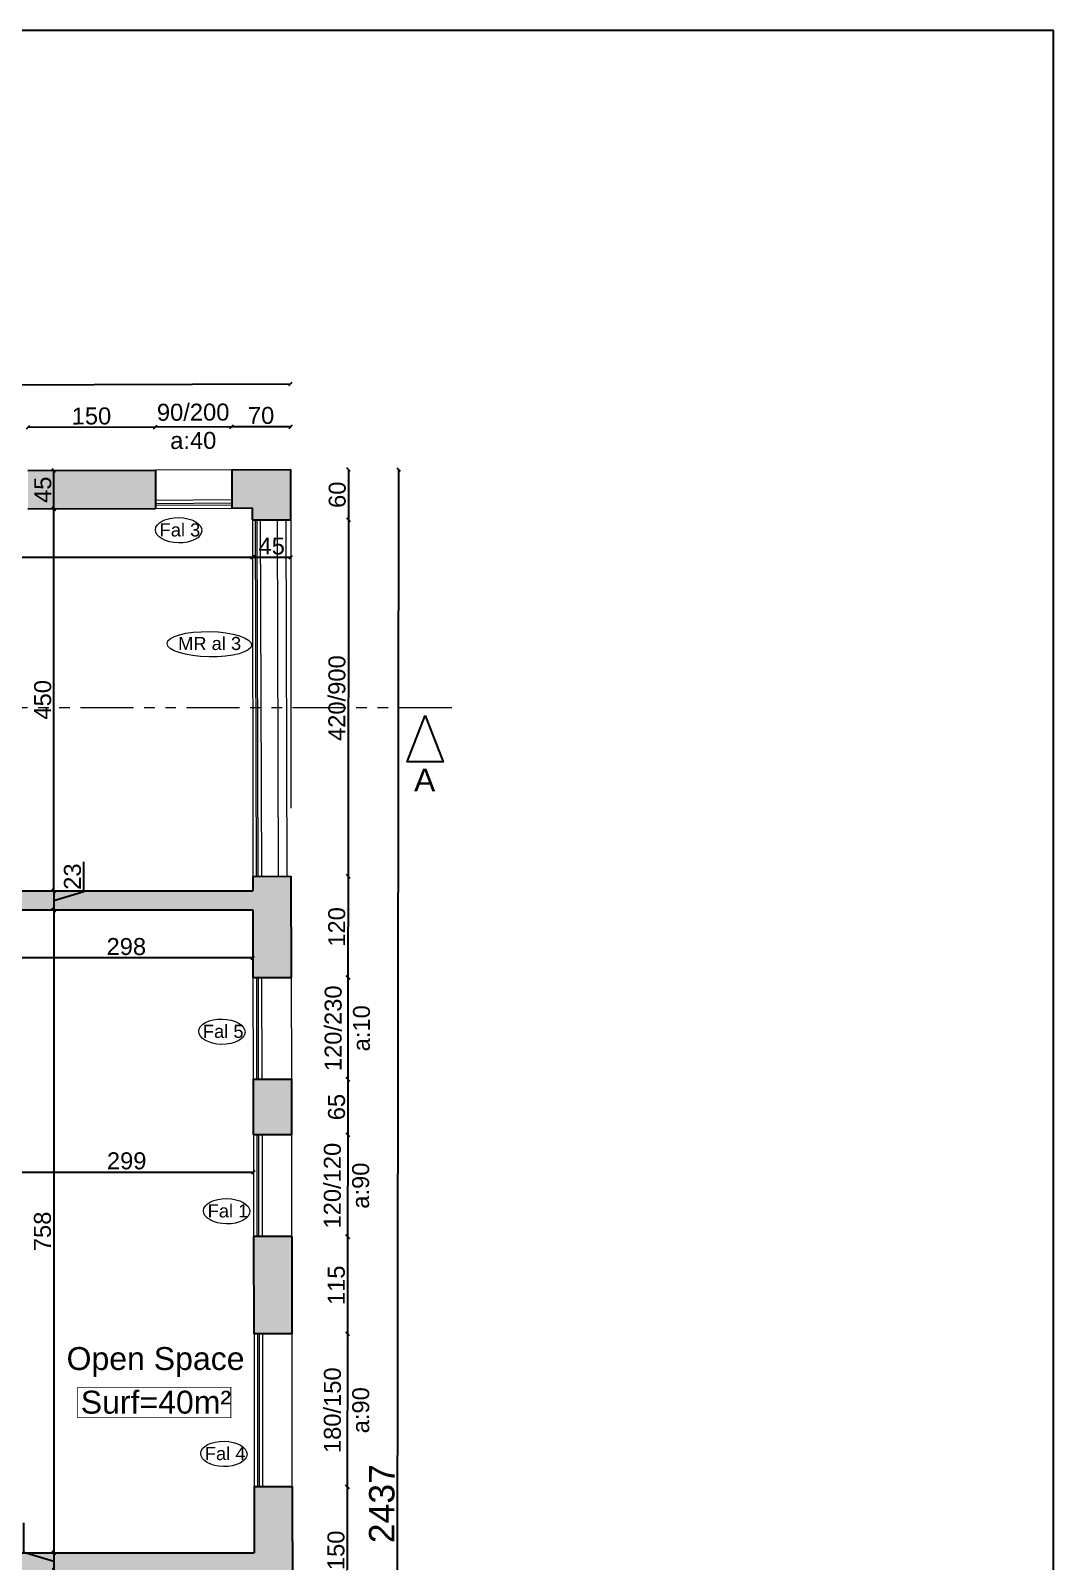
# Model space of a CAD drawing. Header units: millimetres. Extents: x 2804 to 3317, y 6834 to 7064.
# Drawn here: x 2864.3 to 2876.35, y 6893.33 to 6911.36 of the extents above; entities that cross this region are included whole.
import ezdxf

# ---------------------------------------------------------------- set-up
doc = ezdxf.new("R2010")
doc.units = ezdxf.units.MM
doc.header["$PDMODE"] = 1
doc.linetypes.add('PHANTOM2', pattern=[1.25, 0.625, -0.125, 0.125, -0.125, 0.125, -0.125])
for name, color, linetype, lineweight in [('cotation', 3, 'Continuous', 30), ('menuise', 50, 'Continuous', 18), ('texte', 3, 'Continuous', 9), ('zin fin', 6, 'Continuous', 9), ('zin menuiserie', 150, 'Continuous', 5), ('Zin mur', 30, 'Continuous', 30)]:
    doc.layers.add(name, color=color, linetype=linetype, lineweight=lineweight)
doc.layers.add('zin hatch mur', color=8, linetype='Continuous')
doc.layers.add('zin texte', color=33, linetype='Continuous')
doc.styles.add('ARIAL', font='arial.ttf')
doc.styles.add('PsikTxtStyle', font='arial.ttf')
doc.styles.get("Standard").update_dxf_attribs({"font": 'arial.ttf'})
doc.dimstyles.new('cotation 100', dxfattribs={"dimtxt": 0.2, "dimasz": 0.04, "dimexe": 0, "dimexo": 0, "dimgap": 0.03, "dimtad": 1, "dimdec": 0, "dimlfac": 100, "dimdsep": 46, "dimtxsty": 'ARIAL', "dimblk": 'OBLIQUE', "dimcen": 0.09, "dimse1": 1, "dimse2": 1, "dimclrd": 256, "dimclre": 256, "dimclrt": 256, "dimadec": 3, "dimazin": 2, "dimtfac": 1, "dimtdec": 0, "dimtofl": 0, "dimtmove": 1, "dimatfit": 3, "dimfxl": 0, "dimtolj": 1, "dimtzin": 0, "dimlwd": -1, "dimlwe": -1, "dimarcsym": 0})

# ---------------------------------------------------------------- blocks, each defined once
blk = doc.blocks.new('_Oblique')
at = {"color": 0, "linetype": 'ByBlock', "lineweight": -2}
blk.add_line((-0.5, -0.5), (0.5, 0.5), dxfattribs=at)
blk = doc.blocks.new('*D166')
at = {"layer": 'cotation', "transparency": 16777216}
blk.add_line((2864.572, 6901.227), (2864.573, 6905.729), dxfattribs=at)
at = {"layer": 'Defpoints', "color": 0, "transparency": 16777216}
for p in [(2864.573, 6905.729), (2864.573, 6905.729), (2864.572, 6901.227)]:
    blk.add_point(p, dxfattribs=at)
at = {"layer": 'cotation', "transparency": 16777216, "xscale": 0.04, "yscale": 0.04, "zscale": 0.04}
for p, rotation in [((2864.573, 6905.729), 89.98780270344749), ((2864.572, 6901.227), 269.9878027034475)]:
    blk.add_blockref('_Oblique', p, dxfattribs=dict(at, rotation=rotation))
at = {"layer": 'cotation', "transparency": 16777216, "insert": (2864.441, 6903.478), "char_height": 0.2, "attachment_point": 5, "rotation": 89.9878, "style": 'ARIAL'}
blk.add_mtext('\\A1;450', dxfattribs=at)
blk = doc.blocks.new('*D167')
at = {"layer": 'cotation', "transparency": 16777216}
blk.add_line((2863.936, 6897.912), (2866.925, 6897.913), dxfattribs=at)
at = {"layer": 'Defpoints', "color": 0, "transparency": 16777216}
for p in [(2866.925, 6897.913), (2863.936, 6897.729), (2866.925, 6897.73)]:
    blk.add_point(p, dxfattribs=at)
at = {"layer": 'cotation', "transparency": 16777216, "xscale": 0.04, "yscale": 0.04, "zscale": 0.04}
for p, rotation in [((2863.936, 6897.912), 180.0219390575259), ((2866.925, 6897.913), 0.02193905752589782)]:
    blk.add_blockref('_Oblique', p, dxfattribs=dict(at, rotation=rotation))
at = {"layer": 'cotation', "transparency": 16777216, "insert": (2865.43, 6898.045), "char_height": 0.2, "attachment_point": 5, "rotation": 0.0219, "style": 'ARIAL'}
blk.add_mtext('\\A1;299', dxfattribs=at)
blk = doc.blocks.new('*D169')
at = {"layer": 'cotation', "transparency": 16777216}
blk.add_line((2854.711, 6905.158), (2866.914, 6905.158), dxfattribs=at)
at = {"layer": 'Defpoints', "color": 0, "transparency": 16777216}
for p in [(2866.914, 6905.739), (2866.914, 6905.158), (2854.711, 6904.838)]:
    blk.add_point(p, dxfattribs=at)
at = {"layer": 'cotation', "transparency": 16777216, "xscale": 0.04, "yscale": 0.04, "zscale": 0.04, "rotation": 180}
blk.add_blockref('_Oblique', (2854.711, 6905.158), dxfattribs=at)
at = {"layer": 'cotation', "transparency": 16777216, "xscale": 0.04, "yscale": 0.04, "zscale": 0.04}
blk.add_blockref('_Oblique', (2866.914, 6905.158), dxfattribs=at)
at = {"layer": 'cotation', "transparency": 16777216, "insert": (2860.812, 6905.29), "char_height": 0.2, "attachment_point": 5, "style": 'ARIAL'}
blk.add_mtext('\\A1;1220', dxfattribs=at)
blk = doc.blocks.new('*D406')
at = {"layer": 'cotation', "transparency": 16777216}
blk.add_line((2867.363, 6906.696), (2866.666, 6906.694), dxfattribs=at)
at = {"layer": 'Defpoints', "color": 0, "transparency": 16777216}
for p in [(2866.666, 6906.694), (2866.668, 6906.188), (2867.365, 6906.191)]:
    blk.add_point(p, dxfattribs=at)
at = {"layer": 'cotation', "transparency": 16777216, "xscale": 0.04, "yscale": 0.04, "zscale": 0.04}
for p, rotation in [((2866.666, 6906.694), 180.1954016473455), ((2867.363, 6906.696), 0.1954016473454612)]:
    blk.add_blockref('_Oblique', p, dxfattribs=dict(at, rotation=rotation))
at = {"layer": 'cotation', "transparency": 16777216, "insert": (2867.014, 6906.827), "char_height": 0.2, "attachment_point": 5, "rotation": 0.1954, "style": 'ARIAL'}
blk.add_mtext('\\A1;70', dxfattribs=at)
blk = doc.blocks.new('*D407')
at = {"layer": 'cotation', "transparency": 16777216}
blk.add_line((2866.666, 6906.694), (2865.766, 6906.691), dxfattribs=at)
at = {"layer": 'Defpoints', "color": 0, "transparency": 16777216}
for p in [(2865.766, 6906.691), (2865.768, 6906.182), (2866.668, 6906.188)]:
    blk.add_point(p, dxfattribs=at)
at = {"layer": 'cotation', "transparency": 16777216, "xscale": 0.04, "yscale": 0.04, "zscale": 0.04}
for p, rotation in [((2865.766, 6906.691), 180.1954016473455), ((2866.666, 6906.694), 0.1954016473454612)]:
    blk.add_blockref('_Oblique', p, dxfattribs=dict(at, rotation=rotation))
at = {"layer": 'cotation', "transparency": 16777216, "insert": (2866.214, 6906.699), "char_height": 0.2, "attachment_point": 5, "rotation": 0.1954, "style": 'ARIAL'}
blk.add_mtext('\\A1;90/200\\Pa:40', dxfattribs=at)
blk = doc.blocks.new('*D408')
at = {"layer": 'cotation', "transparency": 16777216}
blk.add_line((2865.766, 6906.691), (2864.265, 6906.686), dxfattribs=at)
at = {"layer": 'Defpoints', "color": 0, "transparency": 16777216}
for p in [(2864.265, 6906.686), (2864.267, 6906.178), (2865.768, 6906.182)]:
    blk.add_point(p, dxfattribs=at)
at = {"layer": 'cotation', "transparency": 16777216, "xscale": 0.04, "yscale": 0.04, "zscale": 0.04}
for p, rotation in [((2864.265, 6906.686), 180.1954016473455), ((2865.766, 6906.691), 0.1954016473454612)]:
    blk.add_blockref('_Oblique', p, dxfattribs=dict(at, rotation=rotation))
at = {"layer": 'cotation', "transparency": 16777216, "insert": (2865.015, 6906.821), "char_height": 0.2, "attachment_point": 5, "rotation": 0.1954, "style": 'ARIAL'}
blk.add_mtext('\\A1;150', dxfattribs=at)
blk = doc.blocks.new('*D423')
at = {"layer": 'cotation', "transparency": 16777216}
blk.add_line((2846.042, 6907.137), (2867.361, 6907.201), dxfattribs=at)
at = {"layer": 'Defpoints', "color": 0, "transparency": 16777216}
for p in [(2867.361, 6907.201), (2867.365, 6906.191), (2846.045, 6906.126)]:
    blk.add_point(p, dxfattribs=at)
at = {"layer": 'cotation', "transparency": 16777216, "xscale": 0.04, "yscale": 0.04, "zscale": 0.04}
for p, rotation in [((2846.042, 6907.137), 180.1740584198646), ((2867.361, 6907.201), 0.1740584198646212)]:
    blk.add_blockref('_Oblique', p, dxfattribs=dict(at, rotation=rotation))
at = {"layer": 'cotation', "transparency": 16777216, "insert": (2856.701, 6907.352), "char_height": 0.3, "attachment_point": 5, "rotation": 0.1741, "style": 'ARIAL'}
blk.add_mtext('\\A1;2132', dxfattribs=at)
blk = doc.blocks.new('*D424')
at = {"layer": 'cotation', "transparency": 16777216}
blk.add_line((2868.045, 6906.19), (2868.044, 6905.598), dxfattribs=at)
at = {"layer": 'Defpoints', "color": 0, "transparency": 16777216}
for p in [(2867.365, 6906.191), (2867.364, 6905.599), (2868.044, 6905.598)]:
    blk.add_point(p, dxfattribs=at)
at = {"layer": 'cotation', "transparency": 16777216, "xscale": 0.04, "yscale": 0.04, "zscale": 0.04}
for p, rotation in [((2868.045, 6906.19), 89.93231411526871), ((2868.044, 6905.598), 269.9323141152688)]:
    blk.add_blockref('_Oblique', p, dxfattribs=dict(at, rotation=rotation))
at = {"layer": 'cotation', "transparency": 16777216, "insert": (2867.912, 6905.894), "char_height": 0.2, "attachment_point": 5, "rotation": 89.9323, "style": 'ARIAL'}
blk.add_mtext('\\A1;60', dxfattribs=at)
blk = doc.blocks.new('*D425')
at = {"layer": 'cotation', "transparency": 16777216}
blk.add_line((2868.044, 6905.598), (2868.039, 6901.398), dxfattribs=at)
at = {"layer": 'Defpoints', "color": 0, "transparency": 16777216}
for p in [(2867.364, 6905.599), (2867.366, 6901.399), (2868.039, 6901.398)]:
    blk.add_point(p, dxfattribs=at)
at = {"layer": 'cotation', "transparency": 16777216, "xscale": 0.04, "yscale": 0.04, "zscale": 0.04}
for p, rotation in [((2868.044, 6905.598), 89.93231411526871), ((2868.039, 6901.398), 269.9323141152688)]:
    blk.add_blockref('_Oblique', p, dxfattribs=dict(at, rotation=rotation))
at = {"layer": 'cotation', "transparency": 16777216, "insert": (2867.908, 6903.498), "char_height": 0.2, "attachment_point": 5, "rotation": 89.9323, "style": 'ARIAL'}
blk.add_mtext('\\A1;420/900', dxfattribs=at)
blk = doc.blocks.new('*D426')
at = {"layer": 'cotation', "transparency": 16777216}
blk.add_line((2868.039, 6901.398), (2868.038, 6900.207), dxfattribs=at)
at = {"layer": 'Defpoints', "color": 0, "transparency": 16777216}
for p in [(2867.366, 6901.399), (2867.368, 6900.208), (2868.038, 6900.207)]:
    blk.add_point(p, dxfattribs=at)
at = {"layer": 'cotation', "transparency": 16777216, "xscale": 0.04, "yscale": 0.04, "zscale": 0.04}
for p, rotation in [((2868.039, 6901.398), 89.93231411526871), ((2868.038, 6900.207), 269.9323141152688)]:
    blk.add_blockref('_Oblique', p, dxfattribs=dict(at, rotation=rotation))
at = {"layer": 'cotation', "transparency": 16777216, "insert": (2867.906, 6900.802), "char_height": 0.2, "attachment_point": 5, "rotation": 89.9323, "style": 'ARIAL'}
blk.add_mtext('\\A1;120', dxfattribs=at)
blk = doc.blocks.new('*D427')
at = {"layer": 'cotation', "transparency": 16777216}
blk.add_line((2868.038, 6900.207), (2868.036, 6899.007), dxfattribs=at)
at = {"layer": 'Defpoints', "color": 0, "transparency": 16777216}
for p in [(2867.368, 6900.208), (2867.371, 6899.008), (2868.036, 6899.007)]:
    blk.add_point(p, dxfattribs=at)
at = {"layer": 'cotation', "transparency": 16777216, "xscale": 0.04, "yscale": 0.04, "zscale": 0.04}
for p, rotation in [((2868.038, 6900.207), 89.93231411526871), ((2868.036, 6899.007), 269.9323141152688)]:
    blk.add_blockref('_Oblique', p, dxfattribs=dict(at, rotation=rotation))
at = {"layer": 'cotation', "transparency": 16777216, "insert": (2868.031, 6899.608), "char_height": 0.2, "attachment_point": 5, "rotation": 89.9323, "style": 'ARIAL'}
blk.add_mtext('\\A1;120/230\\Pa:10', dxfattribs=at)
blk = doc.blocks.new('*D428')
at = {"layer": 'cotation', "transparency": 16777216}
blk.add_line((2868.036, 6899.007), (2868.035, 6898.353), dxfattribs=at)
at = {"layer": 'Defpoints', "color": 0, "transparency": 16777216}
for p in [(2867.371, 6899.008), (2867.372, 6898.354), (2868.035, 6898.353)]:
    blk.add_point(p, dxfattribs=at)
at = {"layer": 'cotation', "transparency": 16777216, "xscale": 0.04, "yscale": 0.04, "zscale": 0.04}
for p, rotation in [((2868.036, 6899.007), 89.93231411526871), ((2868.035, 6898.353), 269.9323141152688)]:
    blk.add_blockref('_Oblique', p, dxfattribs=dict(at, rotation=rotation))
at = {"layer": 'cotation', "transparency": 16777216, "insert": (2867.904, 6898.68), "char_height": 0.2, "attachment_point": 5, "rotation": 89.9323, "style": 'ARIAL'}
blk.add_mtext('\\A1;65', dxfattribs=at)
blk = doc.blocks.new('*D429')
at = {"layer": 'cotation', "transparency": 16777216}
blk.add_line((2868.035, 6898.353), (2868.034, 6897.153), dxfattribs=at)
at = {"layer": 'Defpoints', "color": 0, "transparency": 16777216}
for p in [(2867.372, 6898.354), (2867.375, 6897.154), (2868.034, 6897.153)]:
    blk.add_point(p, dxfattribs=at)
at = {"layer": 'cotation', "transparency": 16777216, "xscale": 0.04, "yscale": 0.04, "zscale": 0.04}
for p, rotation in [((2868.035, 6898.353), 89.93231411526871), ((2868.034, 6897.153), 269.9323141152688)]:
    blk.add_blockref('_Oblique', p, dxfattribs=dict(at, rotation=rotation))
at = {"layer": 'cotation', "transparency": 16777216, "insert": (2868.021, 6897.754), "char_height": 0.2, "attachment_point": 5, "rotation": 89.9323, "style": 'ARIAL'}
blk.add_mtext('\\A1;120/120\\Pa:90', dxfattribs=at)
blk = doc.blocks.new('*D430')
at = {"layer": 'cotation', "transparency": 16777216}
blk.add_line((2868.034, 6897.153), (2868.033, 6896.007), dxfattribs=at)
at = {"layer": 'Defpoints', "color": 0, "transparency": 16777216}
for p in [(2867.375, 6897.154), (2867.377, 6896.008), (2868.033, 6896.007)]:
    blk.add_point(p, dxfattribs=at)
at = {"layer": 'cotation', "transparency": 16777216, "xscale": 0.04, "yscale": 0.04, "zscale": 0.04}
for p, rotation in [((2868.034, 6897.153), 89.93231411526871), ((2868.033, 6896.007), 269.9323141152688)]:
    blk.add_blockref('_Oblique', p, dxfattribs=dict(at, rotation=rotation))
at = {"layer": 'cotation', "transparency": 16777216, "insert": (2867.901, 6896.58), "char_height": 0.2, "attachment_point": 5, "rotation": 89.9323, "style": 'ARIAL'}
blk.add_mtext('\\A1;115', dxfattribs=at)
blk = doc.blocks.new('*D431')
at = {"layer": 'cotation', "transparency": 16777216}
blk.add_line((2868.033, 6896.007), (2868.03, 6894.207), dxfattribs=at)
at = {"layer": 'Defpoints', "color": 0, "transparency": 16777216}
for p in [(2867.377, 6896.008), (2867.381, 6894.208), (2868.03, 6894.207)]:
    blk.add_point(p, dxfattribs=at)
at = {"layer": 'cotation', "transparency": 16777216, "xscale": 0.04, "yscale": 0.04, "zscale": 0.04}
for p, rotation in [((2868.033, 6896.007), 89.93231411526871), ((2868.03, 6894.207), 269.9323141152688)]:
    blk.add_blockref('_Oblique', p, dxfattribs=dict(at, rotation=rotation))
at = {"layer": 'cotation', "transparency": 16777216, "insert": (2868.022, 6895.108), "char_height": 0.2, "attachment_point": 5, "rotation": 89.9323, "style": 'ARIAL'}
blk.add_mtext('\\A1;180/150\\Pa:90', dxfattribs=at)
blk = doc.blocks.new('*D432')
at = {"layer": 'cotation', "transparency": 16777216}
blk.add_line((2868.03, 6894.207), (2868.029, 6892.707), dxfattribs=at)
at = {"layer": 'Defpoints', "color": 0, "transparency": 16777216}
for p in [(2867.381, 6894.208), (2867.384, 6892.708), (2868.029, 6892.707)]:
    blk.add_point(p, dxfattribs=at)
at = {"layer": 'cotation', "transparency": 16777216, "xscale": 0.04, "yscale": 0.04, "zscale": 0.04}
for p, rotation in [((2868.03, 6894.207), 89.93231411526871), ((2868.029, 6892.707), 269.9323141152688)]:
    blk.add_blockref('_Oblique', p, dxfattribs=dict(at, rotation=rotation))
at = {"layer": 'cotation', "transparency": 16777216, "insert": (2867.897, 6893.457), "char_height": 0.2, "attachment_point": 5, "rotation": 89.9323, "style": 'ARIAL'}
blk.add_mtext('\\A1;150', dxfattribs=at)
blk = doc.blocks.new('*D441')
at = {"layer": 'cotation', "transparency": 16777216}
blk.add_line((2868.607, 6881.824), (2868.636, 6906.189), dxfattribs=at)
at = {"layer": 'Defpoints', "color": 0, "transparency": 16777216}
for p in [(2867.365, 6906.191), (2868.636, 6906.189), (2867.407, 6881.825)]:
    blk.add_point(p, dxfattribs=at)
at = {"layer": 'cotation', "transparency": 16777216, "xscale": 0.04, "yscale": 0.04, "zscale": 0.04}
for p, rotation in [((2868.636, 6906.189), 89.93231411526875), ((2868.607, 6881.824), 269.9323141152688)]:
    blk.add_blockref('_Oblique', p, dxfattribs=dict(at, rotation=rotation))
at = {"layer": 'cotation', "transparency": 16777216, "insert": (2868.438, 6894.007), "char_height": 0.3, "attachment_point": 5, "rotation": 89.9323, "style": 'ARIAL'}
blk.add_mtext('\\A1;2437', dxfattribs=at)
blk = doc.blocks.new('*D814')
at = {"layer": 'cotation', "transparency": 16777216}
for p, q in [((2864.924, 6901.22), (2864.924, 6901.57)), ((2864.572, 6901.227), (2864.572, 6901.002)), ((2864.572, 6901.115), (2864.924, 6901.22))]:
    blk.add_line(p, q, dxfattribs=at)
at = {"layer": 'Defpoints', "color": 0, "transparency": 16777216}
for p in [(2864.572, 6901.227), (2864.15, 6901.002), (2864.572, 6901.002)]:
    blk.add_point(p, dxfattribs=at)
at = {"layer": 'cotation', "transparency": 16777216, "xscale": 0.04, "yscale": 0.04, "zscale": 0.04}
for p, rotation in [((2864.572, 6901.227), 89.98780270344747), ((2864.572, 6901.002), 269.9878027034475)]:
    blk.add_blockref('_Oblique', p, dxfattribs=dict(at, rotation=rotation))
at = {"layer": 'cotation', "transparency": 16777216, "insert": (2864.792, 6901.395), "char_height": 0.2, "attachment_point": 5, "rotation": 89.9878, "style": 'ARIAL'}
blk.add_mtext('\\A1;23', dxfattribs=at)
blk = doc.blocks.new('*D815')
at = {"layer": 'cotation', "transparency": 16777216}
blk.add_line((2864.572, 6901.002), (2864.571, 6893.427), dxfattribs=at)
at = {"layer": 'Defpoints', "color": 0, "transparency": 16777216}
for p in [(2864.15, 6901.002), (2864.039, 6893.427), (2864.571, 6893.427)]:
    blk.add_point(p, dxfattribs=at)
at = {"layer": 'cotation', "transparency": 16777216, "xscale": 0.04, "yscale": 0.04, "zscale": 0.04}
for p, rotation in [((2864.572, 6901.002), 89.98780270344747), ((2864.571, 6893.427), 269.9878027034475)]:
    blk.add_blockref('_Oblique', p, dxfattribs=dict(at, rotation=rotation))
at = {"layer": 'cotation', "transparency": 16777216, "insert": (2864.439, 6897.215), "char_height": 0.2, "attachment_point": 5, "rotation": 89.9878, "style": 'ARIAL'}
blk.add_mtext('\\A1;758', dxfattribs=at)
blk = doc.blocks.new('*D816')
at = {"layer": 'cotation', "transparency": 16777216}
blk.add_line((2866.914, 6905.158), (2867.364, 6905.158), dxfattribs=at)
at = {"layer": 'Defpoints', "color": 0, "transparency": 16777216}
for p in [(2866.914, 6905.739), (2867.364, 6905.607), (2867.364, 6905.158)]:
    blk.add_point(p, dxfattribs=at)
at = {"layer": 'cotation', "transparency": 16777216, "xscale": 0.04, "yscale": 0.04, "zscale": 0.04, "rotation": 180}
blk.add_blockref('_Oblique', (2866.914, 6905.158), dxfattribs=at)
at = {"layer": 'cotation', "transparency": 16777216, "xscale": 0.04, "yscale": 0.04, "zscale": 0.04}
blk.add_blockref('_Oblique', (2867.364, 6905.158), dxfattribs=at)
at = {"layer": 'cotation', "transparency": 16777216, "insert": (2867.139, 6905.289), "char_height": 0.2, "attachment_point": 5, "style": 'ARIAL'}
blk.add_mtext('\\A1;45', dxfattribs=at)
blk = doc.blocks.new('*D820')
at = {"layer": 'cotation', "transparency": 16777216}
blk.add_line((2866.917, 6900.437), (2863.936, 6900.437), dxfattribs=at)
at = {"layer": 'Defpoints', "color": 0, "transparency": 16777216}
for p in [(2863.936, 6901.002), (2866.917, 6901.002), (2863.936, 6900.437)]:
    blk.add_point(p, dxfattribs=at)
at = {"layer": 'cotation', "transparency": 16777216, "xscale": 0.04, "yscale": 0.04, "zscale": 0.04, "rotation": 180}
blk.add_blockref('_Oblique', (2863.936, 6900.437), dxfattribs=at)
at = {"layer": 'cotation', "transparency": 16777216, "xscale": 0.04, "yscale": 0.04, "zscale": 0.04}
blk.add_blockref('_Oblique', (2866.917, 6900.437), dxfattribs=at)
at = {"layer": 'cotation', "transparency": 16777216, "insert": (2865.426, 6900.57), "char_height": 0.2, "attachment_point": 5, "style": 'ARIAL'}
blk.add_mtext('\\A1;298', dxfattribs=at)
blk = doc.blocks.new('*D832')
at = {"layer": 'cotation', "transparency": 16777216}
blk.add_line((2864.573, 6905.729), (2864.573, 6906.178), dxfattribs=at)
at = {"layer": 'Defpoints', "color": 0, "transparency": 16777216}
for p in [(2864.573, 6906.178), (2864.822, 6906.178), (2864.573, 6905.729)]:
    blk.add_point(p, dxfattribs=at)
at = {"layer": 'cotation', "transparency": 16777216, "xscale": 0.04, "yscale": 0.04, "zscale": 0.04}
for p, rotation in [((2864.573, 6906.178), 89.98780270344747), ((2864.573, 6905.729), 269.9878027034475)]:
    blk.add_blockref('_Oblique', p, dxfattribs=dict(at, rotation=rotation))
at = {"layer": 'cotation', "transparency": 16777216, "insert": (2864.442, 6905.953), "char_height": 0.2, "attachment_point": 5, "rotation": 89.9878, "style": 'ARIAL'}
blk.add_mtext('\\A1;45', dxfattribs=at)
blk = doc.blocks.new('*D833')
at = {"layer": 'cotation', "transparency": 16777216}
for p, q in [((2864.219, 6893.433), (2864.219, 6893.782)), ((2864.571, 6893.327), (2864.219, 6893.433)), ((2864.571, 6893.427), (2864.571, 6893.227))]:
    blk.add_line(p, q, dxfattribs=at)
at = {"layer": 'Defpoints', "color": 0, "transparency": 16777216}
for p in [(2864.039, 6893.427), (2864.571, 6893.227), (2864.846, 6893.227)]:
    blk.add_point(p, dxfattribs=at)
at = {"layer": 'cotation', "transparency": 16777216, "xscale": 0.04, "yscale": 0.04, "zscale": 0.04}
for p, rotation in [((2864.571, 6893.427), 89.98780270344747), ((2864.571, 6893.227), 269.9878027034475)]:
    blk.add_blockref('_Oblique', p, dxfattribs=dict(at, rotation=rotation))
at = {"layer": 'cotation', "transparency": 16777216, "insert": (2864.087, 6893.607), "char_height": 0.2, "attachment_point": 5, "rotation": 89.9878, "style": 'ARIAL'}
blk.add_mtext('\\A1;20', dxfattribs=at)
blk = doc.blocks.new('fal1')
at = {"layer": 'menuise'}
blk.add_ellipse((2894.217, 6924.81), major_axis=(-0.273, 0.005), ratio=0.546469, start_param=-1.570796, end_param=4.712389, dxfattribs=at)
at = {"layer": 'menuise', "insert": (2893.993, 6924.891), "char_height": 0.1544, "width": 2.34126, "attachment_point": 1, "style": 'PsikTxtStyle'}
blk.add_mtext('Fal 1', dxfattribs=at)
blk = doc.blocks.new('fal3')
at = {"layer": 'menuise'}
blk.add_ellipse((2888.196, 6935.317), major_axis=(-0.273, 0.005), ratio=0.546469, start_param=-1.570796, end_param=4.712389, dxfattribs=at)
at = {"layer": 'menuise', "insert": (2887.972, 6935.398), "char_height": 0.1544, "width": 2.34126, "attachment_point": 1, "style": 'PsikTxtStyle'}
blk.add_mtext('Fal 3', dxfattribs=at)
blk = doc.blocks.new('fal4')
at = {"layer": 'menuise'}
blk.add_ellipse((2898.098, 6926.91), major_axis=(-0.273, 0.005), ratio=0.546469, start_param=-1.570796, end_param=4.712389, dxfattribs=at)
at = {"layer": 'menuise', "insert": (2897.874, 6926.991), "char_height": 0.1544, "width": 2.34126, "attachment_point": 1, "style": 'PsikTxtStyle'}
blk.add_mtext('Fal 4', dxfattribs=at)
blk = doc.blocks.new('fal5')
at = {"layer": 'menuise'}
blk.add_ellipse((2855.84, 7015.657), major_axis=(-0.273, 0.005), ratio=0.546469, start_param=-1.570796, end_param=4.712389, dxfattribs=at)
at = {"layer": 'menuise', "insert": (2855.616, 7015.738), "char_height": 0.1544, "width": 2.34126, "attachment_point": 1, "style": 'PsikTxtStyle'}
blk.add_mtext('Fal 5', dxfattribs=at)
blk = doc.blocks.new('mral3')
at = {"layer": 'menuise'}
blk.add_ellipse((2866.414, 6943.027), major_axis=(-0.498, 0.009), ratio=0.29928, start_param=-1.570796, end_param=4.712389, dxfattribs=at)
at = {"layer": 'menuise', "insert": (2866.046, 6943.113), "char_height": 0.1544, "width": 2.34126, "attachment_point": 1, "style": 'PsikTxtStyle'}
blk.add_mtext('MR al 3', dxfattribs=at)

msp = doc.modelspace()

# ---------------------------------------------------------------- hatches: boundary and pattern name
at = {"layer": 'zin hatch mur'}
h = msp.add_hatch(color=256, dxfattribs=at)
h.dxf.hatch_style = 1
h.paths.add_polyline_path([(2859.168, 6906.159), (2857.314, 6906.155), (2857.315, 6905.705), (2859.168, 6905.709)])
h.paths.add_polyline_path([(2860.978, 6906.166), (2860.358, 6906.163), (2860.358, 6905.713), (2860.978, 6905.716)])
h.paths.add_polyline_path([(2863.069, 6906.178), (2862.17, 6906.169), (2862.168, 6905.716), (2863.066, 6905.726)])
h.paths.add_polyline_path([(2865.768, 6906.183), (2864.267, 6906.18), (2864.267, 6905.729), (2865.768, 6905.732)])
h.paths.add_polyline_path([(2867.365, 6906.191), (2867.355, 6906.191), (2867.354, 6906.191), (2867.363, 6906.191)])
h.paths.add_polyline_path([(2866.667, 6906.19), (2866.668, 6905.739), (2866.914, 6905.738), (2866.915, 6905.597), (2867.364, 6905.599), (2867.365, 6906.189)])
h = msp.add_hatch(color=256, dxfattribs=at)
h.dxf.hatch_style = 1
h.paths.add_polyline_path([(2867.366, 6901.399), (2866.916, 6901.397), (2866.916, 6901.002), (2867.366, 6901.002)])
h.paths.add_polyline_path([(2867.367, 6901.002), (2867.367, 6901.352), (2867.367, 6901.002)])
h = msp.add_hatch(color=256, dxfattribs=at)
h.dxf.hatch_style = 1
h.paths.add_polyline_path([(2867.018, 6901.352), (2867.018, 6901.227), (2866.917, 6901.227), (2866.918, 6900.208), (2867.369, 6900.208), (2867.368, 6901.352)])
h = msp.add_hatch(color=256, dxfattribs=at)
h.dxf.hatch_style = 1
h.paths.add_polyline_path([(2863.936, 6901.002), (2867.019, 6901.002), (2867.019, 6901.227), (2863.636, 6901.227), (2863.636, 6901.127), (2863.736, 6901.127), (2863.736, 6899.427), (2862.461, 6899.427), (2862.461, 6901.127), (2862.836, 6901.127), (2862.836, 6901.227), (2861.861, 6901.227), (2861.861, 6901.127), (2862.361, 6901.127), (2862.361, 6900.127), (2861.776, 6900.127), (2861.776, 6899.427), (2860.711, 6899.427), (2860.711, 6901.127), (2861.061, 6901.127), (2861.061, 6901.227), (2860.611, 6901.227), (2860.611, 6899.427), (2860.373, 6899.427), (2860.373, 6899.227), (2860.511, 6899.227), (2860.511, 6897.477), (2860.711, 6897.477), (2860.711, 6897.577), (2862.836, 6897.577), (2862.836, 6897.677), (2862.461, 6897.677), (2862.461, 6897.777), (2862.361, 6897.777), (2862.361, 6897.677), (2860.711, 6897.677), (2860.711, 6899.227), (2862.361, 6899.227), (2862.361, 6898.577), (2862.461, 6898.577), (2862.461, 6899.227), (2863.836, 6899.227), (2863.836, 6897.677), (2863.736, 6897.677), (2863.736, 6897.577), (2863.936, 6897.577), (2863.936, 6899.227)])
h.paths.add_polyline_path([(2861.876, 6899.427), (2861.876, 6900.027), (2862.361, 6900.027), (2862.361, 6899.427)], flags=16)
h.paths.add_polyline_path([(2862.311, 6899.477), (2862.011, 6899.477), (2862.241, 6899.547), (2862.311, 6899.952)], flags=0)
h = msp.add_hatch(color=256, dxfattribs=at)
h.dxf.hatch_style = 1
h.paths.add_polyline_path([(2867.368, 6899.008), (2866.921, 6899.008), (2866.923, 6898.354), (2867.37, 6898.354)])
h = msp.add_hatch(color=256, dxfattribs=at)
h.dxf.hatch_style = 1
h.paths.add_polyline_path([(2867.368, 6897.154), (2866.925, 6897.154), (2866.927, 6896.008), (2867.37, 6896.008)])
h = msp.add_hatch(color=256, dxfattribs=at)
h.dxf.hatch_style = 1
h.paths.add_polyline_path([(2857.754, 6896.683), (2857.613, 6896.541), (2857.913, 6896.241), (2857.843, 6896.17), (2857.913, 6896.099), (2858.125, 6896.311)])
h.paths.add_polyline_path([(2857.348, 6895.534), (2857.277, 6895.604), (2857.206, 6895.534), (2856.906, 6895.834), (2856.835, 6895.763), (2857.136, 6895.463), (2857.065, 6895.392), (2857.136, 6895.321)], flags=17)
h.paths.add_polyline_path([(2867.383, 6893.227), (2867.383, 6893.427), (2863.166, 6893.427), (2860.711, 6895.883), (2860.711, 6896.477), (2860.511, 6896.477), (2860.511, 6895.8), (2861.237, 6895.074), (2861.11, 6894.948), (2861.252, 6894.806), (2861.378, 6894.933), (2863.084, 6893.227)])
h.paths.add_polyline_path([(2856.358, 6894.544), (2857.136, 6895.321), (2857.065, 6895.392), (2856.428, 6894.756), (2856.128, 6895.056), (2855.986, 6894.915)], flags=17)
h.paths.add_polyline_path([(2857.56, 6893.766), (2857.348, 6893.554), (2857.613, 6893.288), (2854.924, 6890.6), (2853.447, 6890.6), (2851.883, 6892.163), (2851.883, 6893.64), (2854.572, 6896.329), (2854.431, 6896.47), (2853.838, 6895.878), (2853.661, 6896.055), (2853.414, 6895.807), (2853.485, 6895.736), (2851.533, 6893.785), (2851.533, 6891.969), (2853.253, 6890.25), (2855.069, 6890.25), (2856.313, 6891.494), (2856.406, 6891.4), (2856.656, 6891.65), (2856.457, 6891.85), (2859.381, 6894.773), (2860.3, 6893.854), (2860.545, 6894.099), (2860.403, 6894.241), (2860.3, 6894.137), (2859.115, 6895.321), (2858.903, 6895.109), (2858.974, 6895.039), (2859.045, 6895.109), (2859.31, 6894.844), (2858.391, 6893.925), (2858.125, 6894.19), (2858.196, 6894.261), (2858.125, 6894.331), (2857.913, 6894.119), (2857.984, 6894.049), (2858.055, 6894.119), (2858.32, 6893.854), (2857.825, 6893.359), (2857.56, 6893.624), (2857.631, 6893.695)])
h = msp.add_hatch(color=256, dxfattribs=at)
h.dxf.hatch_style = 1
h.paths.add_polyline_path([(2867.377, 6894.208), (2866.932, 6894.208), (2866.933, 6892.708), (2867.379, 6892.708)])

# ---------------------------------------------------------------- linework, layer by layer
at = {"layer": 'cotation'}
msp.add_lwpolyline([(2876.35, 6911.363), (2840.408, 6911.363), (2840.408, 6874.25), (2876.35, 6874.25)], close=True, dxfattribs=at)
msp.add_lwpolyline([(2868.948, 6903.293), (2869.161, 6902.749), (2868.735, 6902.749), (2868.948, 6903.293)], dxfattribs=at)
at = {"layer": 'texte', "linetype": 'PHANTOM2', "lineweight": 9}
msp.add_line((2869.261, 6903.385), (2844.667, 6903.385), dxfattribs=at)
at = {"layer": 'zin fin'}
for p, q in [((2866.668, 6906.187), (2865.768, 6906.182)), ((2867.364, 6905.599), (2867.364, 6902.202)), ((2867.368, 6900.208), (2867.371, 6899.008)), ((2867.372, 6898.354), (2867.372, 6897.154)), ((2867.377, 6896.008), (2867.377, 6894.208))]:
    msp.add_line(p, q, dxfattribs=at)
at = {"layer": 'zin menuiserie'}
for p, q in [((2865.768, 6905.832), (2866.668, 6905.837)), ((2865.768, 6905.792), (2866.668, 6905.797)), ((2865.768, 6905.772), (2866.668, 6905.777)), ((2865.768, 6905.732), (2866.668, 6905.737)), ((2866.914, 6905.597), (2866.916, 6901.397)), ((2866.945, 6905.598), (2866.957, 6901.397)), ((2866.965, 6905.598), (2866.977, 6901.397)), ((2867.005, 6905.598), (2867.017, 6901.397)), ((2867.205, 6905.598), (2867.217, 6901.398)), ((2867.305, 6905.599), (2867.317, 6901.398)), ((2866.918, 6900.208), (2866.921, 6899.008)), ((2866.958, 6900.208), (2866.961, 6899.008)), ((2866.978, 6900.208), (2866.981, 6899.008)), ((2867.018, 6900.208), (2867.021, 6899.008)), ((2866.925, 6898.354), (2866.925, 6897.154)), ((2866.965, 6898.354), (2866.965, 6897.154)), ((2866.985, 6898.354), (2866.985, 6897.154)), ((2867.025, 6898.354), (2867.025, 6897.154)), ((2866.931, 6896.008), (2866.931, 6894.208)), ((2866.971, 6896.008), (2866.971, 6894.208)), ((2866.991, 6896.008), (2866.991, 6894.208)), ((2867.031, 6896.008), (2867.031, 6894.208))]:
    msp.add_line(p, q, dxfattribs=at)
at = {"layer": 'Zin mur'}
for p, q in [((2864.267, 6906.178), (2865.768, 6906.182)), ((2865.768, 6906.182), (2865.768, 6905.732)), ((2866.668, 6906.188), (2867.365, 6906.191)), ((2866.668, 6906.188), (2866.668, 6905.738)), ((2867.364, 6905.599), (2867.365, 6906.191)), ((2864.267, 6905.728), (2865.768, 6905.732)), ((2866.668, 6905.738), (2866.914, 6905.739)), ((2866.914, 6905.597), (2866.914, 6905.739)), ((2866.914, 6905.597), (2867.364, 6905.599)), ((2866.916, 6901.397), (2867.366, 6901.399)), ((2866.916, 6901.397), (2866.916, 6901.227)), ((2867.366, 6901.399), (2867.368, 6900.208)), ((2863.636, 6901.227), (2866.916, 6901.227)), ((2863.936, 6901.002), (2866.917, 6901.002)), ((2866.917, 6901.002), (2866.918, 6900.208)), ((2866.918, 6900.208), (2867.368, 6900.208)), ((2866.921, 6899.008), (2866.922, 6898.354)), ((2866.921, 6899.008), (2867.371, 6899.008)), ((2867.371, 6899.008), (2867.372, 6898.354)), ((2867.372, 6898.354), (2866.922, 6898.354)), ((2866.925, 6897.154), (2866.927, 6896.008)), ((2867.375, 6897.154), (2866.925, 6897.154)), ((2867.375, 6897.154), (2867.377, 6896.008)), ((2867.377, 6896.008), (2866.927, 6896.008)), ((2866.931, 6894.208), (2866.933, 6893.427)), ((2866.931, 6894.208), (2867.381, 6894.208)), ((2867.381, 6894.208), (2867.384, 6892.708)), ((2863.166, 6893.427), (2866.933, 6893.427))]:
    msp.add_line(p, q, dxfattribs=at)
at = {"layer": 'zin texte', "const_width": 0.01}
msp.add_lwpolyline([(2864.853, 6895.378), (2866.658, 6895.378), (2866.658, 6895.021), (2864.853, 6895.021)], close=True, dxfattribs=at)

# ---------------------------------------------------------------- block references
at = {"layer": 'cotation'}
for name, p in [('fal3', (-22.154, -29.841)), ('mral3', (-0.01, -38.894)), ('fal5', (10.712, -116.089)), ('fal1', (-27.609, -27.357)), ('fal4', (-31.523, -32.316))]:
    msp.add_blockref(name, p, dxfattribs=at)

# ---------------------------------------------------------------- texts
at = {"layer": 'zin texte', "char_height": 0.27, "attachment_point": 1}
for s, insert in [('A', (2868.816, 6902.668)), ('Open Space', (2864.722, 6895.852)), ('Surf=40m²', (2864.889, 6895.338))]:
    msp.add_mtext_dynamic_manual_height_columns(s, width=34.10317, gutter_width=12.5, heights=[0], dxfattribs=dict(at, insert=insert))

# ---------------------------------------------------------------- dimensions: what is measured, and where the dimension line sits
at = {"layer": 'cotation'}
dim = msp.add_aligned_dim(p1=(2846.045, 6906.126), p2=(2867.365, 6906.191), distance=1.011, dimstyle='cotation 100', override={"dimtxt": 0.3}, dxfattribs=at)
dim.commit()
dim.dimension.update_dxf_attribs({"geometry": '*D423', "text_midpoint": (2856.701, 6907.352)})
for base, p1, p2, angle, picture, middle in [((2864.265, 6906.686), (2865.768, 6906.182), (2864.267, 6906.178), 0.1954, '*D408', (2865.015, 6906.821)), ((2864.573, 6906.178), (2864.573, 6905.729), (2864.822, 6906.178), 269.9878, '*D832', (2864.442, 6905.953)), ((2864.572, 6901.002), (2864.572, 6901.227), (2864.15, 6901.002), 269.9878, '*D814', (2864.792, 6901.25)), ((2864.571, 6893.427), (2864.15, 6901.002), (2864.039, 6893.427), 269.9878, '*D815', (2864.439, 6897.215)), ((2868.035, 6898.353), (2867.371, 6899.008), (2867.372, 6898.354), 89.9323, '*D428', (2867.904, 6898.68)), ((2868.033, 6896.007), (2867.375, 6897.154), (2867.377, 6896.008), 89.9323, '*D430', (2867.901, 6896.58)), ((2868.029, 6892.707), (2867.381, 6894.208), (2867.384, 6892.708), 89.9323, '*D432', (2867.897, 6893.457)), ((2864.571, 6893.227), (2864.039, 6893.427), (2864.846, 6893.227), 269.9878, '*D833', (2864.087, 6893.463))]:
    dim = msp.add_linear_dim(base=base, p1=p1, p2=p2, angle=angle, dimstyle='cotation 100', dxfattribs=at)
    dim.commit()
    dim.dimension.update_dxf_attribs({"geometry": picture, "text_midpoint": middle})
for base, p1, p2, angle, text, picture, middle in [((2865.766, 6906.691), (2866.668, 6906.188), (2865.768, 6906.182), 0.1954, '<>/200\\Pa:40', '*D407', (2866.215, 6906.398)), ((2868.036, 6899.007), (2867.368, 6900.208), (2867.371, 6899.008), 89.9323, '<>/230\\Pa:10', '*D427', (2868.331, 6899.607)), ((2868.034, 6897.153), (2867.372, 6898.354), (2867.375, 6897.154), 89.9323, '<>/120\\Pa:90', '*D429', (2868.322, 6897.754)), ((2868.03, 6894.207), (2867.377, 6896.008), (2867.381, 6894.208), 89.9323, '<>/150\\Pa:90', '*D431', (2868.322, 6895.107))]:
    dim = msp.add_linear_dim(base=base, p1=p1, p2=p2, angle=angle, text=text, dimstyle='cotation 100', dxfattribs=at)
    dim.commit()
    dim.dimension.update_dxf_attribs({"geometry": picture, "text_midpoint": middle, "dimtype": 128})
for p1, p2, distance, picture, middle in [((2867.365, 6906.191), (2866.668, 6906.188), -0.506, '*D406', (2867.014, 6906.827)), ((2864.572, 6901.227), (2864.573, 6905.729), 0, '*D166', (2864.441, 6903.478)), ((2863.936, 6897.729), (2866.925, 6897.73), 0.184, '*D167', (2865.43, 6898.045))]:
    dim = msp.add_aligned_dim(p1=p1, p2=p2, distance=distance, dimstyle='cotation 100', dxfattribs=at)
    dim.commit()
    dim.dimension.update_dxf_attribs({"geometry": picture, "text_midpoint": middle})
dim = msp.add_aligned_dim(p1=(2867.365, 6906.191), p2=(2867.364, 6905.599), distance=0.68, text='60', dimstyle='cotation 100', dxfattribs=at)
dim.commit()
dim.dimension.update_dxf_attribs({"geometry": '*D424', "text_midpoint": (2867.912, 6905.894)})
dim = msp.add_linear_dim(base=(2868.636, 6906.189), p1=(2867.407, 6881.825), p2=(2867.365, 6906.191), angle=89.9323, dimstyle='cotation 100', override={"dimtxt": 0.3}, dxfattribs=at)
dim.commit()
dim.dimension.update_dxf_attribs({"geometry": '*D441', "text_midpoint": (2868.438, 6894.007)})
for base, p1, p2, picture, middle in [((2866.914, 6905.158), (2854.711, 6904.838), (2866.914, 6905.739), '*D169', (2860.812, 6905.29)), ((2867.364, 6905.158), (2866.914, 6905.739), (2867.364, 6905.607), '*D816', (2867.139, 6905.289)), ((2863.936, 6900.437), (2866.917, 6901.002), (2863.936, 6901.002), '*D820', (2865.426, 6900.57))]:
    dim = msp.add_linear_dim(base=base, p1=p1, p2=p2, dimstyle='cotation 100', dxfattribs=at)
    dim.commit()
    dim.dimension.update_dxf_attribs({"geometry": picture, "text_midpoint": middle})
for base, p1, p2, text, picture, middle in [((2868.039, 6901.398), (2867.364, 6905.599), (2867.366, 6901.399), '<>/900', '*D425', (2867.908, 6903.498)), ((2868.038, 6900.207), (2867.366, 6901.399), (2867.368, 6900.208), '120', '*D426', (2867.906, 6900.802))]:
    dim = msp.add_linear_dim(base=base, p1=p1, p2=p2, angle=89.9323, text=text, dimstyle='cotation 100', dxfattribs=at)
    dim.commit()
    dim.dimension.update_dxf_attribs({"geometry": picture, "text_midpoint": middle})

doc.saveas('drawing.dxf')
